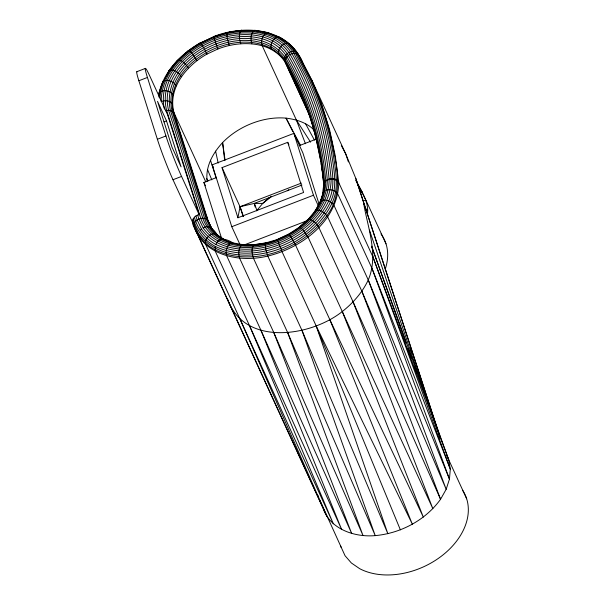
<?xml version="1.0" encoding="UTF-8"?>
<svg xmlns="http://www.w3.org/2000/svg" width="605" height="605" viewBox="0 0 605 605"><rect width="100%" height="100%" fill="white"/><g stroke="black" fill="none" stroke-linecap="round" stroke-linejoin="round"><path stroke-width="0.91" d="M309.503 114.791L285.522 62.663C271.403 40.414 240.087 40.353 217.906 48.975L213.497 36.602C241.924 25.395 282.18 26.915 299.316 55.978L311.53 79.55L345.727 153.889L355.816 178.445L440.538 438.617L355.816 178.445M277.778 240.366C302.681 230.497 327.108 208.665 327.335 180.071L327.297 179.791A582.812 414.977 -24.7 0 0 288.396 55.471C273.067 31.052 238.748 30.991 214.518 40.406C187.074 50.888 158.54 78.559 166.64 110.412L200.822 218.443C211.909 248.874 251.809 251.06 277.778 240.366L277.619 239.277L288.895 233.999L299.21 227.261L308.179 219.32C312.921 219.154 316.634 223.888 318.926 227.616L353.123 301.955L440.553 499.284C425.466 520.232 400.775 533.27 375.229 535.622C354.674 537.421 330.118 529.322 322.994 508.087L194.107 226.951C190.288 221.498 193.509 215.501 199.597 214.586M200.27 43.068L213.701 36.784L200.27 43.068L187.981 51.092L178.641 59.366M314.827 212.226C319.833 202.993 325.135 193.124 324.613 182.09A580.089 413.041 -24.7 0 0 285.893 58.246C252.935 11.404 157.625 55.085 170.466 110.564L204.566 218.36C208.801 231.526 220.923 239.913 233.795 243.437M192.617 219.955L193.925 224.107L198.478 233.674L198.705 236.615L327.04 516.587L240.064 319.19L205.866 244.851C203.378 238.771 213.179 229.605 217.8 235.768L212.068 229.182L207.402 219.774L173.34 112.106C160.801 58.345 253.14 15.98 285.114 61.317A578.077 411.604 -24.7 0 1 323.72 184.722L322.949 193.842C323.667 188.601 322.17 180.479 329.112 179.088C332.425 178.21 336.826 178.641 338.671 181.916L338.777 182.672C337.991 220.712 302.114 247.823 267.796 256.059C240.888 262.729 204.377 256.263 194.107 226.951M158.525 95.537C162.722 72.441 180.532 54.185 200.285 42.789L203.582 47.576L207.016 54.072C186.726 65.34 167.456 88.148 174.006 112.772L208.385 221.453L212.317 229.998M158.979 97.163L159.372 92.573L163.002 81.335C167.487 78.748 173.847 81.607 176.289 85.842M159.985 97.98C161.573 73.749 180.547 54.571 200.557 42.963M207.16 181.114C205.208 166.67 213.073 152.861 222.595 142.583A61.339 43.673 -24.7 0 1 286.067 118.134C296.268 119.389 306.826 122.618 314.192 130.113M363.734 203.885C367.991 228.622 378.745 255.416 368.263 279.949C362.365 292.48 353.108 302.992 342.301 311.537L423.318 517.101L329.846 319.667L295.656 245.327L291.239 237.19L288.88 234.279C308.225 223.457 325.838 204.316 325.785 180.963L325.762 180.774A581.186 413.82 -24.7 0 0 286.959 56.772C272.023 33.071 238.703 33.01 215.146 42.168C188.427 52.363 160.68 79.308 168.606 110.299L202.751 218.208C213.535 247.914 252.535 250.054 277.816 239.459L265.814 242.892L253.934 244.7L242.446 244.639C238.226 247.347 238.166 253.828 239.588 258.169L273.778 332.516L363.023 535.561L287.655 332.584L253.457 258.244C252.126 254.085 250.848 248.269 253.934 244.7M367.379 214.601C369.352 202.002 361.162 191.172 356.073 180.381M270.919 196.141L270.813 197.064L262.699 203.424L256.588 210.85M323.72 184.722L323.909 183.368M193.282 218.511C196.36 230.422 204.361 240.548 215.214 246.356L215.327 251.347L249.517 325.687L341.666 529.549L260.899 330.186L226.709 255.839C225.083 251.219 227.125 242.938 232.857 242.824C226.898 239.209 219.055 236.366 215.894 244.503C205.246 238.809 197.419 228.849 194.409 217.165M215.894 244.503C244.654 258.222 279.351 249.26 304.02 231.065C314.29 222.95 323.078 212.968 328.674 201.064C336.176 185.546 331.714 168.424 329.589 152.248A589.353 419.636 -24.7 0 0 305.911 76.57L293.864 53.391C280.41 31.006 250.47 27.384 227.019 32.776L227.246 38.463L229.31 45.488M287.738 142.311L303.612 192.466L237.916 217.77L240.034 206.728L222.043 167.615L287.738 142.311L288.91 144.86M322.677 194.681L319.947 203.129L323.13 192.602L324.968 190.613M187.981 51.092L188.2 50.676L189.531 51.115L191.747 53.081L197.056 60.576M162.684 82.56L163.592 80.949M164.5 79.331L165.407 77.72M166.314 76.101L168.583 72.071M315.258 211.47L317.391 207.674M163.002 81.335L158.502 94.902C159.97 88.406 170.739 90.085 173.295 95.106M181.387 76.774C179.08 72.819 173.938 68.788 169.188 70.331L168.666 71.065L177.696 59.978C182.407 59.819 186.159 64.501 188.397 68.244M353.123 301.955L432.84 508.669L308.111 237.198L302.765 229.658L300.549 227.699L299.21 227.261L298.999 227.677L308.179 219.32M314.91 211.221L320.718 201.094C325.248 198.485 331.54 201.412 334.073 205.609L368.263 279.949L449.455 479.115L446.165 489.301L440.553 499.284L361.888 291.292L327.698 216.945C325.309 213.02 320.219 208.929 315.439 210.487L307.786 219.887M265.814 242.892L265.33 244.178L265.731 248.98L267.796 256.059L301.986 330.398L387.843 533.701L316.233 326.042L282.043 251.695L278.134 241.554C303.77 231.397 328.931 208.914 329.165 179.466L329.112 179.088M200.111 230.513L201.503 229.121L197.162 220.001L195.907 216.008M324.613 182.09C328.144 178.188 335.828 177.999 338.777 182.672L372.967 257.012L448.676 459.679L466.674 498.807M269.55 197.351L262.699 203.424L254.387 203.386L240.034 206.728L243.149 216.575M227.45 298.598C243.603 346.809 310.41 336.924 342.301 311.537M287.239 190.734L288.827 189.743M255.59 30.394L254.705 30.318C250.523 33.003 250.387 39.491 251.877 43.794M207.016 54.072L217.906 48.975M277.604 239.588L289.167 234.18M197.676 215.13L198.916 219.055L203.167 227.994C208.982 224.077 214.208 229.945 217.066 234.619M136.828 71.7L145.397 68.403M192.443 221.415L192.783 222.769L172.985 179.73A30.666 1.913 68.9 0 1 157.376 139.271L138.863 80.752L147.431 77.455A30.666 1.913 68.9 0 1 149.821 76.117L167.426 114.39L199.166 214.707L181.553 176.433A30.666 1.913 68.9 0 1 165.944 135.966L147.431 77.455M163.94 121.885L166.511 120.894L181.061 166.867L172.062 147.31L157.512 101.33L166.511 120.894M157.376 139.271L165.944 135.966M172.985 179.73L181.553 176.433M239.595 243.717L231.768 226.701L212.196 164.84L293.886 133.38L302.886 152.944L319.054 204.044M221.498 238.045L203.893 182.392L216.227 177.643M299.014 145.76L315.749 139.316M301.343 183.111L240.034 206.728L243.482 216.416M255.121 207.008L254.387 203.386L301.933 185.077M231.768 226.701L313.458 195.241L318.54 206.297M245.161 244.571L306.644 220.893M214.578 36.512L227.76 32.481L227.329 32.375M213.482 36.913L227.019 32.776M278.134 241.554C253.646 250.969 220.061 251.234 203.167 227.994M165.346 110.73C168.387 109.823 172.486 110.254 174.172 113.286M300.693 59.585C296.919 49.633 288.593 42.267 279.525 37.132C273.694 36.429 269.437 44.18 271.282 49.255M365.972 210.427L367.764 210.056L365.397 208.665M326.496 189.993C330.549 189.062 335.601 190.265 337.809 194.039L372.007 268.378L450.302 469.117L449.455 479.115L372.007 268.378M228.645 32.345L241.902 30.326L241.244 30.25C238.181 33.797 239.398 39.612 240.775 43.734M254.592 244.775L266.245 242.998M362.569 200.557L366.131 200.626L386.013 243.86M242.446 244.639L243.323 244.715L231.775 242.711M254.705 30.318L268.287 32.693L269.225 33.305M259.137 31.483L260.974 31.815M265.557 32.647L267.387 32.98M215.214 246.356C244.594 260.377 280.054 251.219 305.268 232.63C315.757 224.334 324.734 214.132 330.459 201.972C338.044 186.264 333.65 168.939 331.457 152.566A590.941 420.77 -24.7 0 0 307.711 76.676L294.385 51.244L287.435 43.25L278.255 36.95M223.608 239.172L224.659 239.83L215.924 233.893L210.109 227.2L206.154 218.897L172.077 111.176C159.425 56.749 252.913 13.877 285.257 59.797A578.856 412.164 -24.7 0 1 323.909 183.368M286.415 42.373L290.778 45.367M221.581 238.37L223.094 239.406M360.935 190.802L362.085 192.118L357.805 184.843M201.503 229.121C218.889 253.034 253.442 252.769 278.64 243.081C305.018 232.63 330.905 209.496 331.147 179.193L331.079 178.717A586.298 417.458 -24.7 0 0 291.965 53.724C275.782 27.777 239.346 27.701 213.663 37.692C187.278 48.143 161.399 71.277 161.157 101.579C164.878 100.059 170.383 100.309 172.523 104.196M198.478 233.674C220.727 263.236 265.111 258.426 294.128 242.265C310.093 233.069 324.136 219.94 332.024 203.083C339.67 187.232 335.336 169.748 333.075 153.224A592.166 421.64 -24.7 0 0 309.284 77.175L295.921 51.659L288.85 43.537C283.14 42.138 276.961 48.907 278.852 54.45M208.226 220.938C204.475 215.312 194.016 219.131 193.766 225.582C206.57 260.052 251.892 262.366 281.401 250.251C299.331 243.051 315.591 231.42 326.897 215.622C340.668 197.29 338.74 175.45 334.346 154.177A592.93 422.184 -24.7 0 0 310.524 78.037L297.131 52.469C291.92 48.559 282.565 54.722 284.584 61.037L310.131 116.584M206.237 216.098L207.069 217.271M281.325 38.879L280.569 37.79L267.206 32.579C262.366 34.387 260.551 41.079 262.177 45.662L296.367 120.002L305.457 143.733M296.367 120.002L310.577 142.16M305.48 123.602L314.434 140.073M300.526 145.351L286.067 118.134L292.82 131.64M341.341 145.525L345.727 153.889L348.404 161.951M355.891 180.471L366.131 200.626M294.93 135.86L296.616 139.233M206.721 178.543L207.969 181.039M446.649 455.429L448.676 459.679L450.302 469.117L372.967 257.012L372.506 254.327M208.385 221.453L212.068 229.182M319.425 499.344L345.039 555.715L351.346 562.968L359.665 568.677A67.473 48.037 -24.7 0 0 441.317 556.229A67.473 48.037 -24.7 0 0 462.628 490.3M313.042 128.789L315.046 133.055M316.241 136.859L315.061 134.287L320.922 161.694M212.196 164.84L213.368 167.388M174.006 112.772L205.844 181.992M203.893 182.392L205.458 185.796M303.619 65.401C301.623 59.124 298.197 49.973 290.113 54.427C287.209 55.864 284.085 59.229 285.522 62.663A577.888 411.476 -24.7 0 1 314.819 133.395M240.064 319.19L333.347 523.839L249.517 325.687M260.899 330.186L351.687 533.504L273.778 332.516M287.655 332.584L375.229 535.622L301.986 330.398M361.888 291.292L446.165 489.301L368.263 279.949M207.485 169.445L211.803 179.859M400.381 529.859L316.233 326.042L412.36 524.255L329.846 319.667M311.53 79.55L321.618 104.105L329.543 129.546L335.268 155.765L338.671 181.916M317.633 494.973L318.706 497.597M448.676 459.679L371.546 246.122L406.031 342.876M407.929 348.208L411.408 357.971M414.576 366.849L416.792 373.058M254.387 203.386L256.974 210.623M369.458 230.104L437.355 429.784M438.867 434.239L440.387 438.693M410.371 348.2L411.861 352.677M419.008 374.17L440.455 438.64M210.48 160.189L216.182 178.127M293.886 133.38L313.458 195.241M222.043 167.615L237.916 217.77M215.584 151.114L218.186 163.063M164.386 109.089C157.368 76.873 186.4 49.557 214.011 38.886C238.975 29.176 274.337 29.252 290.113 54.427A584.551 416.217 -24.7 0 1 329.105 179.088M225.075 160.174L222.595 142.583L224.674 160.28M321.164 163.569L321.535 166.375M321.784 168.25L322.147 171.056M322.397 172.924L324 185.092M177.31 60.545L177.318 61.438M138.863 80.752A30.666 1.913 68.9 0 1 137.138 71.829M340.993 547.215A67.473 48.037 -24.7 0 1 340.517 545.559M380.991 233.938A67.473 48.037 -24.7 0 1 385.173 269.24"/></g></svg>
